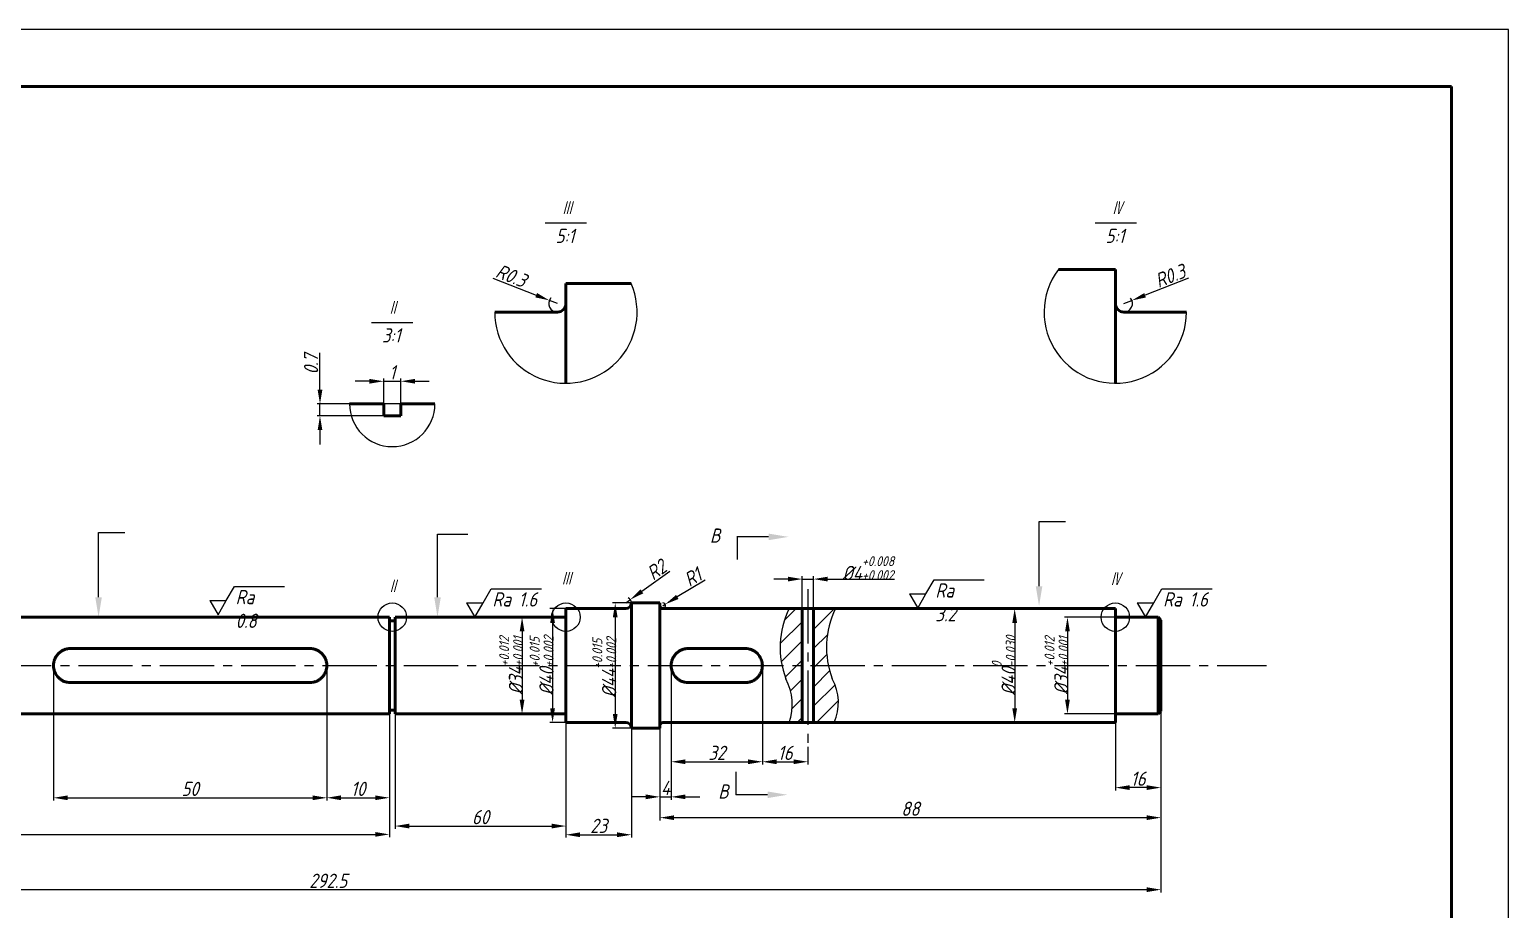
# Model space of a CAD drawing. Header units: millimetres. Extents: x -1183 to 2192, y -627 to 612.
# Drawn here: x 840 to 1359, y 303 to 612 of the extents above; entities that cross this region are included whole.
import ezdxf
from ezdxf import colors
from ezdxf.entities.mleader import LeaderData, LeaderLine
from ezdxf.math import Vec2, Vec3

# ---------------------------------------------------------------- set-up
doc = ezdxf.new("R2010")
doc.units = ezdxf.units.MM
doc.linetypes.add('CENTER2', pattern=[28.575, 19.05, -3.175, 3.175, -3.175])
for name, color, linetype, lineweight in [('标注', 7, 'Continuous', 25), ('点划线', 7, 'CENTER2', 25), ('粗实线', 7, 'Continuous', 50), ('细实线', 7, 'Continuous', 25)]:
    doc.layers.add(name, color=color, linetype=linetype, lineweight=lineweight)
doc.styles.add('标注字体', font='gbeitc.shx', dxfattribs={"height": 5, "bigfont": 'gbcbig.shx'})
doc.dimstyles.new('标注', dxfattribs={"dimtxt": 5, "dimasz": 5, "dimexe": 1, "dimexo": 0, "dimtad": 1, "dimdec": 1, "dimdsep": 46, "dimtxsty": '标注字体', "dimcen": -1, "dimadec": 0, "dimazin": 0, "dimtfac": 1, "dimtdec": 1, "dimtmove": 0, "dimatfit": 3, "dimfxl": 1, "dimarcsym": 0})
doc.dimstyles.new('轴径 标注', dxfattribs={"dimtxt": 5, "dimasz": 5, "dimexe": 1, "dimexo": 0, "dimtad": 1, "dimdec": 1, "dimdsep": 46, "dimtxsty": '标注字体', "dimcen": -1, "dimadec": 0, "dimazin": 0, "dimtfac": 1, "dimtdec": 1, "dimtmove": 0, "dimatfit": 3, "dimfxl": 1, "dimarcsym": 0})

# ---------------------------------------------------------------- blocks, each defined once
blk = doc.blocks.new('*D19')
at = {"layer": 'Defpoints', "color": 0, "transparency": 16777216}
for p in [(684.04, 371.43), (966.04, 371.43), (966.04, 329.13)]:
    blk.add_point(p, dxfattribs=at)
at = {"layer": '标注', "color": 0, "lineweight": -2, "transparency": 16777216}
for p, q in [((684.04, 371.43), (684.04, 328.13)), ((966.04, 371.43), (966.04, 328.13)), ((689.04, 329.13), (961.04, 329.13))]:
    blk.add_line(p, q, dxfattribs=at)
at = {"layer": '标注', "color": 0, "transparency": 16777216}
for points in [[(689.04, 329.96), (689.04, 328.3), (684.04, 329.13)], [(961.04, 329.96), (961.04, 328.3), (966.04, 329.13)]]:
    blk.add_solid(points, dxfattribs=at)
at = {"layer": '标注', "color": 0, "transparency": 16777216, "insert": (825.04, 332.25), "char_height": 5, "attachment_point": 5, "style": '标注字体'}
blk.add_mtext('282', dxfattribs=at)
blk = doc.blocks.new('*D20')
at = {"layer": 'Defpoints', "color": 0, "transparency": 16777216}
for p in [(1028.04, 405.73), (968.04, 371.43), (1028.04, 332.06)]:
    blk.add_point(p, dxfattribs=at)
at = {"layer": '标注', "color": 0, "lineweight": -2, "transparency": 16777216}
for p, q in [((1028.04, 405.73), (1028.04, 331.06)), ((968.04, 371.43), (968.04, 331.06)), ((973.04, 332.06), (1023.04, 332.06))]:
    blk.add_line(p, q, dxfattribs=at)
at = {"layer": '标注', "color": 0, "transparency": 16777216}
for points in [[(973.04, 332.9), (973.04, 331.23), (968.04, 332.06)], [(1023.04, 332.9), (1023.04, 331.23), (1028.04, 332.06)]]:
    blk.add_solid(points, dxfattribs=at)
at = {"layer": '标注', "color": 0, "transparency": 16777216, "insert": (998.04, 335.19), "char_height": 5, "attachment_point": 5, "style": '标注字体'}
blk.add_mtext('60', dxfattribs=at)
blk = doc.blocks.new('*D21')
at = {"layer": 'Defpoints', "color": 0, "transparency": 16777216}
for p in [(1028.04, 405.73), (1051.04, 366.43), (1051.04, 329.01)]:
    blk.add_point(p, dxfattribs=at)
at = {"layer": '标注', "color": 0, "lineweight": -2, "transparency": 16777216}
for p, q in [((1028.04, 405.73), (1028.04, 328.01)), ((1051.04, 366.43), (1051.04, 328.01)), ((1033.04, 329.01), (1046.04, 329.01))]:
    blk.add_line(p, q, dxfattribs=at)
at = {"layer": '标注', "color": 0, "transparency": 16777216}
for points in [[(1033.04, 329.84), (1033.04, 328.17), (1028.04, 329.01)], [(1046.04, 329.84), (1046.04, 328.17), (1051.04, 329.01)]]:
    blk.add_solid(points, dxfattribs=at)
at = {"layer": '标注', "color": 0, "transparency": 16777216, "insert": (1039.54, 332.13), "char_height": 5, "attachment_point": 5, "style": '标注字体'}
blk.add_mtext('23', dxfattribs=at)
blk = doc.blocks.new('*D22')
at = {"layer": 'Defpoints', "color": 0, "transparency": 16777216}
for p in [(1061.04, 409.43), (1237.04, 372.43), (1237.04, 335.01)]:
    blk.add_point(p, dxfattribs=at)
at = {"layer": '标注', "color": 0, "lineweight": -2, "transparency": 16777216}
for p, q in [((1061.04, 409.43), (1061.04, 334.01)), ((1237.04, 372.43), (1237.04, 334.01)), ((1066.04, 335.01), (1232.04, 335.01))]:
    blk.add_line(p, q, dxfattribs=at)
at = {"layer": '标注', "color": 0, "transparency": 16777216}
for points in [[(1066.04, 335.84), (1066.04, 334.17), (1061.04, 335.01)], [(1232.04, 335.84), (1232.04, 334.17), (1237.04, 335.01)]]:
    blk.add_solid(points, dxfattribs=at)
at = {"layer": '标注', "color": 0, "transparency": 16777216, "insert": (1149.04, 338.13), "char_height": 5, "width": 5.1042, "attachment_point": 5, "style": '标注字体'}
blk.add_mtext('88', dxfattribs=at)
blk = doc.blocks.new('*D23')
at = {"layer": 'Defpoints', "color": 0, "transparency": 16777216}
for p in [(1221.04, 405.73), (1237.04, 372.43), (1221.04, 345.57)]:
    blk.add_point(p, dxfattribs=at)
at = {"layer": '标注', "color": 0, "lineweight": -2, "transparency": 16777216}
for p, q in [((1221.04, 405.73), (1221.04, 344.57)), ((1237.04, 372.43), (1237.04, 344.57)), ((1232.04, 345.57), (1226.04, 345.57))]:
    blk.add_line(p, q, dxfattribs=at)
at = {"layer": '标注', "color": 0, "transparency": 16777216}
for points in [[(1226.04, 346.4), (1226.04, 344.73), (1221.04, 345.57)], [(1232.04, 346.4), (1232.04, 344.73), (1237.04, 345.57)]]:
    blk.add_solid(points, dxfattribs=at)
at = {"layer": '标注', "color": 0, "transparency": 16777216, "insert": (1229.04, 348.69), "char_height": 5, "attachment_point": 5, "style": '标注字体'}
blk.add_mtext('16', dxfattribs=at)
blk = doc.blocks.new('*D24')
at = {"layer": 'Defpoints', "color": 0, "transparency": 16777216}
for p in [(1061.04, 409.93), (1065.04, 388.43), (1065.04, 342.32)]:
    blk.add_point(p, dxfattribs=at)
at = {"layer": '标注', "color": 0, "lineweight": -2, "transparency": 16777216}
for p, q in [((1061.04, 409.93), (1061.04, 341.32)), ((1065.04, 388.43), (1065.04, 341.32)), ((1056.04, 342.32), (1051.04, 342.32)), ((1061.04, 342.32), (1065.04, 342.32)), ((1070.04, 342.32), (1075.04, 342.32))]:
    blk.add_line(p, q, dxfattribs=at)
at = {"layer": '标注', "color": 0, "transparency": 16777216}
for points in [[(1056.04, 343.16), (1056.04, 341.49), (1061.04, 342.32)], [(1070.04, 343.16), (1070.04, 341.49), (1065.04, 342.32)]]:
    blk.add_solid(points, dxfattribs=at)
at = {"layer": '标注', "color": 0, "transparency": 16777216, "insert": (1063.04, 345.45), "char_height": 5, "attachment_point": 5, "style": '标注字体'}
blk.add_mtext('4', dxfattribs=at)
blk = doc.blocks.new('*D25')
at = {"layer": 'Defpoints', "color": 0, "transparency": 16777216}
for p in [(1065.04, 388.43), (1097.04, 388.43), (1097.04, 354.65)]:
    blk.add_point(p, dxfattribs=at)
at = {"layer": '标注', "color": 0, "lineweight": -2, "transparency": 16777216}
for p, q in [((1065.04, 388.43), (1065.04, 353.65)), ((1097.04, 388.43), (1097.04, 353.65)), ((1070.04, 354.65), (1092.04, 354.65))]:
    blk.add_line(p, q, dxfattribs=at)
at = {"layer": '标注', "color": 0, "transparency": 16777216}
for points in [[(1070.04, 355.48), (1070.04, 353.81), (1065.04, 354.65)], [(1092.04, 355.48), (1092.04, 353.81), (1097.04, 354.65)]]:
    blk.add_solid(points, dxfattribs=at)
at = {"layer": '标注', "color": 0, "transparency": 16777216, "insert": (1081.04, 357.77), "char_height": 5, "attachment_point": 5, "rotation": 359.9998, "style": '标注字体'}
blk.add_mtext('32', dxfattribs=at)
blk = doc.blocks.new('*D27')
at = {"layer": 'Defpoints', "color": 0, "transparency": 16777216}
for p in [(944.04, 388.43), (966.04, 388.43), (966.04, 342)]:
    blk.add_point(p, dxfattribs=at)
at = {"layer": '标注', "color": 0, "lineweight": -2, "transparency": 16777216}
for p, q in [((944.04, 388.43), (944.04, 341)), ((966.04, 388.43), (966.04, 341)), ((949.04, 342), (961.04, 342))]:
    blk.add_line(p, q, dxfattribs=at)
at = {"layer": '标注', "color": 0, "transparency": 16777216}
for points in [[(949.04, 342.83), (949.04, 341.16), (944.04, 342)], [(961.04, 342.83), (961.04, 341.16), (966.04, 342)]]:
    blk.add_solid(points, dxfattribs=at)
at = {"layer": '标注', "color": 0, "transparency": 16777216, "insert": (955.04, 345.12), "char_height": 5, "attachment_point": 5, "style": '标注字体'}
blk.add_mtext('10', dxfattribs=at)
blk = doc.blocks.new('*D29')
at = {"layer": 'Defpoints', "color": 0, "transparency": 16777216}
for p in [(848.04, 388.43), (944.04, 388.43), (944.04, 341.99)]:
    blk.add_point(p, dxfattribs=at)
at = {"layer": '标注', "color": 0, "lineweight": -2, "transparency": 16777216}
for p, q in [((848.04, 388.43), (848.04, 340.99)), ((944.04, 388.43), (944.04, 340.99)), ((853.04, 341.99), (939.04, 341.99))]:
    blk.add_line(p, q, dxfattribs=at)
at = {"layer": '标注', "color": 0, "transparency": 16777216}
for points in [[(853.04, 342.82), (853.04, 341.15), (848.04, 341.99)], [(939.04, 342.82), (939.04, 341.15), (944.04, 341.99)]]:
    blk.add_solid(points, dxfattribs=at)
at = {"layer": '标注', "color": 0, "transparency": 16777216, "insert": (896.04, 345.11), "char_height": 5, "attachment_point": 5, "style": '标注字体'}
blk.add_mtext('50', dxfattribs=at)
blk = doc.blocks.new('*D30')
at = {"layer": 'Defpoints', "color": 0, "transparency": 16777216}
for p in [(652.04, 375.43), (1237.04, 372.43), (1237.04, 309.72)]:
    blk.add_point(p, dxfattribs=at)
at = {"layer": '标注', "color": 0, "lineweight": -2, "transparency": 16777216}
for p, q in [((652.04, 375.43), (652.04, 308.72)), ((1237.04, 372.43), (1237.04, 308.72)), ((657.04, 309.72), (1232.04, 309.72))]:
    blk.add_line(p, q, dxfattribs=at)
at = {"layer": '标注', "color": 0, "transparency": 16777216}
for points in [[(657.04, 310.55), (657.04, 308.88), (652.04, 309.72)], [(1232.04, 310.55), (1232.04, 308.88), (1237.04, 309.72)]]:
    blk.add_solid(points, dxfattribs=at)
at = {"layer": '标注', "color": 0, "transparency": 16777216, "insert": (944.54, 312.84), "char_height": 5, "attachment_point": 5, "style": '标注字体'}
blk.add_mtext('292.5', dxfattribs=at)
blk = doc.blocks.new('*D33')
at = {"layer": 'Defpoints', "color": 0, "transparency": 16777216}
for p in [(968.04, 405.43), (968.04, 371.43), (1012.64, 371.43)]:
    blk.add_point(p, dxfattribs=at)
at = {"layer": '标注', "color": 0, "lineweight": -2, "transparency": 16777216}
for p, q in [((968.04, 405.43), (1013.64, 405.43)), ((1012.64, 400.43), (1012.64, 376.43)), ((968.04, 371.43), (1013.64, 371.43))]:
    blk.add_line(p, q, dxfattribs=at)
at = {"layer": '标注', "color": 0, "transparency": 16777216}
for points in [[(1011.8, 400.43), (1013.47, 400.43), (1012.64, 405.43)], [(1011.8, 376.43), (1013.47, 376.43), (1012.64, 371.43)]]:
    blk.add_solid(points, dxfattribs=at)
at = {"layer": '标注', "color": 0, "transparency": 16777216, "insert": (1008.8, 388.43), "char_height": 5, "attachment_point": 5, "rotation": 90, "style": '标注字体'}
blk.add_mtext('%%C34{\\H0.7x;\\S+0.012^ +0.001;}', dxfattribs=at)
blk = doc.blocks.new('*D34')
at = {"layer": 'Defpoints', "color": 0, "transparency": 16777216}
for p in [(1028.04, 408.43), (1023.35, 368.43), (1028.04, 368.43)]:
    blk.add_point(p, dxfattribs=at)
at = {"layer": '标注', "color": 0, "lineweight": -2, "transparency": 16777216}
for p, q in [((1028.04, 408.43), (1022.35, 408.43)), ((1023.35, 403.43), (1023.35, 373.43)), ((1028.04, 368.43), (1022.35, 368.43))]:
    blk.add_line(p, q, dxfattribs=at)
at = {"layer": '标注', "color": 0, "transparency": 16777216}
for points in [[(1022.51, 403.43), (1024.18, 403.43), (1023.35, 408.43)], [(1022.51, 373.43), (1024.18, 373.43), (1023.35, 368.43)]]:
    blk.add_solid(points, dxfattribs=at)
at = {"layer": '标注', "color": 0, "transparency": 16777216, "insert": (1019.51, 388.43), "char_height": 5, "attachment_point": 5, "rotation": 90, "style": '标注字体'}
blk.add_mtext('%%C40{\\H0.7x;\\S+0.015^ +0.002;}', dxfattribs=at)
blk = doc.blocks.new('*D35')
at = {"layer": 'Defpoints', "color": 0, "transparency": 16777216}
for p in [(1056.04, 410.43), (1045.36, 366.43), (1056.04, 366.43)]:
    blk.add_point(p, dxfattribs=at)
at = {"layer": '标注', "color": 0, "lineweight": -2, "transparency": 16777216}
for p, q in [((1056.04, 410.43), (1044.36, 410.43)), ((1045.36, 405.43), (1045.36, 371.43)), ((1056.04, 366.43), (1044.36, 366.43))]:
    blk.add_line(p, q, dxfattribs=at)
at = {"layer": '标注', "color": 0, "transparency": 16777216}
for points in [[(1044.52, 405.43), (1046.19, 405.43), (1045.36, 410.43)], [(1044.52, 371.43), (1046.19, 371.43), (1045.36, 366.43)]]:
    blk.add_solid(points, dxfattribs=at)
at = {"layer": '标注', "color": 0, "transparency": 16777216, "insert": (1041.52, 387.73), "char_height": 5, "attachment_point": 5, "rotation": 90, "style": '标注字体'}
blk.add_mtext('%%C44{\\H0.7x;\\S+0.015^ +0.002;}', dxfattribs=at)
blk = doc.blocks.new('*D36')
at = {"layer": 'Defpoints', "color": 0, "transparency": 16777216}
for p in [(1221.04, 408.43), (1185.68, 368.43), (1221.04, 368.43)]:
    blk.add_point(p, dxfattribs=at)
at = {"layer": '标注', "color": 0, "lineweight": -2, "transparency": 16777216}
for p, q in [((1221.04, 408.43), (1184.68, 408.43)), ((1185.68, 403.43), (1185.68, 373.43)), ((1221.04, 368.43), (1184.68, 368.43))]:
    blk.add_line(p, q, dxfattribs=at)
at = {"layer": '标注', "color": 0, "transparency": 16777216}
for points in [[(1184.85, 403.43), (1186.52, 403.43), (1185.68, 408.43)], [(1184.85, 373.43), (1186.52, 373.43), (1185.68, 368.43)]]:
    blk.add_solid(points, dxfattribs=at)
at = {"layer": '标注', "color": 0, "transparency": 16777216, "insert": (1181.85, 388.43), "char_height": 5, "attachment_point": 5, "rotation": 90, "style": '标注字体'}
blk.add_mtext('%%C40{\\H0.7x;\\S0^ -0.030;}', dxfattribs=at)
blk = doc.blocks.new('*D37')
at = {"layer": 'Defpoints', "color": 0, "transparency": 16777216}
for p in [(1228.69, 405.43), (1204.22, 371.43), (1228.69, 371.43)]:
    blk.add_point(p, dxfattribs=at)
at = {"layer": '标注', "color": 0, "lineweight": -2, "transparency": 16777216}
for p, q in [((1228.69, 405.43), (1203.22, 405.43)), ((1204.22, 400.43), (1204.22, 376.43)), ((1228.69, 371.43), (1203.22, 371.43))]:
    blk.add_line(p, q, dxfattribs=at)
at = {"layer": '标注', "color": 0, "transparency": 16777216}
for points in [[(1203.38, 400.43), (1205.05, 400.43), (1204.22, 405.43)], [(1203.38, 376.43), (1205.05, 376.43), (1204.22, 371.43)]]:
    blk.add_solid(points, dxfattribs=at)
at = {"layer": '标注', "color": 0, "transparency": 16777216, "insert": (1200.38, 388.43), "char_height": 5, "attachment_point": 5, "rotation": 90, "style": '标注字体'}
blk.add_mtext('%%C34{\\H0.7x;\\S+0.012^ +0.001;}', dxfattribs=at)
blk = doc.blocks.new('*D38')
at = {"layer": 'Defpoints', "color": 0, "transparency": 16777216}
for p in [(1062.04, 409.43), (1062.89, 409.95)]:
    blk.add_point(p, dxfattribs=at)
at = {"layer": '标注', "color": 0, "lineweight": -2, "transparency": 16777216}
for p, q in [((1076.97, 418.48), (1067.17, 412.54)), ((1062.04, 409.43), (1062.89, 409.95))]:
    blk.add_line(p, q, dxfattribs=at)
blk.add_arc((1062.04, 409.43), 1, 270, 88.5258, dxfattribs=at)
at = {"layer": '标注', "color": 0, "transparency": 16777216}
blk.add_solid([(1066.74, 413.25), (1067.6, 411.83), (1062.89, 409.95)], dxfattribs=at)
at = {"layer": '标注', "color": 0, "transparency": 16777216, "insert": (1072.58, 419.48), "char_height": 5, "attachment_point": 5, "rotation": 31.2301, "style": '标注字体'}
blk.add_mtext('R1', dxfattribs=at)
blk = doc.blocks.new('*D39')
at = {"layer": 'Defpoints', "color": 0, "transparency": 16777216}
for p in [(1049.04, 410.43), (1050.67, 411.59)]:
    blk.add_point(p, dxfattribs=at)
at = {"layer": '标注', "color": 0, "lineweight": -2, "transparency": 16777216}
for p, q in [((1064.57, 421.52), (1054.73, 414.5)), ((1049.04, 410.43), (1050.67, 411.59))]:
    blk.add_line(p, q, dxfattribs=at)
blk.add_arc((1049.04, 410.43), 2, 360, 64.1757, dxfattribs=at)
at = {"layer": '标注', "color": 0, "transparency": 16777216}
blk.add_solid([(1054.25, 415.18), (1055.22, 413.82), (1050.67, 411.59)], dxfattribs=at)
at = {"layer": '标注', "color": 0, "transparency": 16777216, "insert": (1059.87, 422.01), "char_height": 5, "attachment_point": 5, "rotation": 35.5278, "style": '标注字体'}
blk.add_mtext('R2', dxfattribs=at)
blk = doc.blocks.new('*D45')
at = {"layer": 'Defpoints', "color": 0, "transparency": 16777216}
for p in [(1022.25, 516.7), (1025.04, 515.59)]:
    blk.add_point(p, dxfattribs=at)
at = {"layer": '标注', "color": 0, "lineweight": -2, "transparency": 16777216}
for p, q in [((1002.39, 524.55), (1017.6, 518.53)), ((1025.04, 515.59), (1022.25, 516.7))]:
    blk.add_line(p, q, dxfattribs=at)
blk.add_arc((1025.04, 515.59), 3, 139.3246, 270, dxfattribs=at)
at = {"layer": '标注', "color": 0, "transparency": 16777216}
blk.add_solid([(1017.9, 519.31), (1017.29, 517.76), (1022.25, 516.7)], dxfattribs=at)
at = {"layer": '标注', "color": 0, "transparency": 16777216, "insert": (1008.82, 525.37), "char_height": 5, "width": 9.2708, "attachment_point": 5, "rotation": 338.4232, "style": '标注字体'}
blk.add_mtext('R0.3', dxfattribs=at)
blk = doc.blocks.new('*D46')
at = {"layer": 'Defpoints', "color": 0, "transparency": 16777216}
for p in [(970.04, 488.3), (964.04, 480.33), (970.04, 480.33)]:
    blk.add_point(p, dxfattribs=at)
at = {"layer": '标注', "color": 0, "lineweight": -2, "transparency": 16777216}
for p, q in [((964.04, 480.33), (964.04, 489.3)), ((970.04, 480.33), (970.04, 489.3)), ((959.04, 488.3), (954.04, 488.3)), ((964.04, 488.3), (970.04, 488.3)), ((975.04, 488.3), (980.04, 488.3))]:
    blk.add_line(p, q, dxfattribs=at)
at = {"layer": '标注', "color": 0, "transparency": 16777216}
for points in [[(959.04, 489.13), (959.04, 487.47), (964.04, 488.3)], [(975.04, 489.13), (975.04, 487.47), (970.04, 488.3)]]:
    blk.add_solid(points, dxfattribs=at)
at = {"layer": '标注', "color": 0, "transparency": 16777216, "insert": (967.04, 491.43), "char_height": 5, "attachment_point": 5, "style": '标注字体'}
blk.add_mtext('1', dxfattribs=at)
blk = doc.blocks.new('*D47')
at = {"layer": 'Defpoints', "color": 0, "transparency": 16777216}
for p in [(941.65, 480.33), (970.04, 480.33), (964.04, 476.13)]:
    blk.add_point(p, dxfattribs=at)
at = {"layer": '标注', "color": 0, "lineweight": -2, "transparency": 16777216}
for p, q in [((941.65, 485.33), (941.65, 498.25)), ((970.04, 480.33), (940.65, 480.33)), ((941.65, 476.13), (941.65, 480.33)), ((964.04, 476.13), (940.65, 476.13)), ((941.65, 471.13), (941.65, 466.13))]:
    blk.add_line(p, q, dxfattribs=at)
at = {"layer": '标注', "color": 0, "transparency": 16777216}
for points in [[(940.82, 485.33), (942.49, 485.33), (941.65, 480.33)], [(940.82, 471.13), (942.49, 471.13), (941.65, 476.13)]]:
    blk.add_solid(points, dxfattribs=at)
at = {"layer": '标注', "color": 0, "transparency": 16777216, "insert": (938.53, 494.29), "char_height": 5, "attachment_point": 5, "rotation": 90, "style": '标注字体'}
blk.add_mtext('0.7', dxfattribs=at)
blk = doc.blocks.new('*D48')
at = {"layer": 'Defpoints', "color": 0, "transparency": 16777216}
for p in [(1224.04, 515.59), (1226.83, 516.69)]:
    blk.add_point(p, dxfattribs=at)
at = {"layer": '标注', "color": 0, "lineweight": -2, "transparency": 16777216}
for p, q in [((1246.72, 524.46), (1231.49, 518.51)), ((1224.04, 515.59), (1226.83, 516.69))]:
    blk.add_line(p, q, dxfattribs=at)
blk.add_arc((1224.04, 515.59), 3, 270, 40.4552, dxfattribs=at)
at = {"layer": '标注', "color": 0, "transparency": 16777216}
blk.add_solid([(1231.19, 519.28), (1231.79, 517.73), (1226.83, 516.69)], dxfattribs=at)
at = {"layer": '标注', "color": 0, "transparency": 16777216, "insert": (1240.29, 525.3), "char_height": 5, "attachment_point": 5, "rotation": 21.3566, "style": '标注字体'}
blk.add_mtext('R0.3', dxfattribs=at)
blk = doc.blocks.new('*D272')
at = {"layer": 'Defpoints', "color": 0, "transparency": 16777216}
for p in [(1097.04, 388.43), (1113.04, 359.9), (1113.04, 354.65)]:
    blk.add_point(p, dxfattribs=at)
at = {"layer": '标注', "color": 0, "lineweight": -2, "transparency": 16777216}
for p, q in [((1097.04, 388.43), (1097.04, 353.65)), ((1113.04, 359.9), (1113.04, 353.65)), ((1102.04, 354.65), (1108.04, 354.65))]:
    blk.add_line(p, q, dxfattribs=at)
at = {"layer": '标注', "color": 0, "transparency": 16777216}
for points in [[(1102.04, 355.48), (1102.04, 353.81), (1097.04, 354.65)], [(1108.04, 355.48), (1108.04, 353.81), (1113.04, 354.65)]]:
    blk.add_solid(points, dxfattribs=at)
at = {"layer": '标注', "color": 0, "transparency": 16777216, "insert": (1105.04, 357.77), "char_height": 5, "attachment_point": 5, "rotation": 359.9998, "style": '标注字体'}
blk.add_mtext('16', dxfattribs=at)
blk = doc.blocks.new('*D273')
at = {"layer": 'Defpoints', "color": 0, "transparency": 16777216}
for p in [(1115.04, 418.81), (1111.04, 408.43), (1115.04, 408.43)]:
    blk.add_point(p, dxfattribs=at)
at = {"layer": '标注', "color": 0, "lineweight": -2, "transparency": 16777216}
for p, q in [((1106.04, 418.81), (1101.04, 418.81)), ((1111.04, 408.43), (1111.04, 419.81)), ((1111.04, 418.81), (1115.04, 418.81)), ((1115.04, 408.43), (1115.04, 419.81)), ((1120.04, 418.81), (1143.47, 418.81))]:
    blk.add_line(p, q, dxfattribs=at)
at = {"layer": '标注', "color": 0, "transparency": 16777216}
for points in [[(1106.04, 419.65), (1106.04, 417.98), (1111.04, 418.81)], [(1120.04, 419.65), (1120.04, 417.98), (1115.04, 418.81)]]:
    blk.add_solid(points, dxfattribs=at)
at = {"layer": '标注', "color": 0, "transparency": 16777216, "insert": (1134.25, 422.65), "char_height": 5, "attachment_point": 5, "style": '标注字体'}
blk.add_mtext('%%C4{\\H0.7x;\\S+0.008^ +0.002;}', dxfattribs=at)

msp = doc.modelspace()

# ---------------------------------------------------------------- hatches: boundary and pattern name
at = {"layer": '细实线'}
h = msp.add_hatch(dxfattribs=at)
h.set_pattern_fill('ANSI31', color=256, scale=1.5)
h.paths.add_polyline_path([(1111.038, 408.431), (1106.438, 408.431, 0.1658369), (1103.947, 388.431), (1111.038, 388.431)])
h.paths.add_polyline_path([(1111.038, 388.431), (1103.947, 388.431, 0.039102), (1105.308, 383.75, -0.2095822), (1106.438, 368.431), (1111.038, 368.431)])
h.paths.add_polyline_path([(1122.724, 408.431), (1115.038, 408.431), (1115.038, 388.431), (1120.234, 388.431, -0.1658369)])
h = msp.add_hatch(dxfattribs=at)
h.set_pattern_fill('ANSI31', color=256, scale=1.5)
h.paths.add_polyline_path([(1121.595, 383.75, -0.039102), (1120.234, 388.431), (1115.038, 388.431), (1115.038, 368.431), (1122.234, 368.431, 0.2418405)])

# ---------------------------------------------------------------- linework, layer by layer
at = {"color": 7, "linetype": 'Continuous', "lineweight": 50}
for p, q in [((1061.038, 410.431), (1051.038, 410.431)), ((1061.038, 409.431), (1061.038, 410.431)), ((966.038, 405.431), (684.038, 405.431)), ((966.038, 371.431), (966.038, 405.431)), ((1027.738, 405.431), (968.038, 405.431)), ((968.038, 371.431), (968.038, 405.431)), ((1049.038, 408.431), (1028.038, 408.431)), ((1028.038, 405.731), (1028.038, 408.431)), ((1101.038, 408.431), (1062.038, 408.431)), ((1221.038, 408.431), (1103.038, 408.431)), ((1221.038, 405.731), (1221.038, 408.431)), ((1236.038, 405.431), (1221.338, 405.431)), ((1237.038, 404.431), (1236.038, 405.431)), ((1236.038, 371.431), (1236.038, 405.431)), ((968.038, 404.131), (966.038, 404.131)), ((1237.038, 404.431), (1237.038, 372.431)), ((854.038, 394.431), (938.038, 394.431)), ((1071.038, 394.431), (1091.038, 394.431)), ((938.038, 382.431), (854.038, 382.431)), ((1091.038, 382.431), (1071.038, 382.431)), ((684.038, 371.431), (966.038, 371.431)), ((966.038, 372.731), (968.038, 372.731)), ((968.038, 371.431), (1027.738, 371.431)), ((1221.338, 371.431), (1236.038, 371.431)), ((1236.038, 371.431), (1237.038, 372.431)), ((1028.038, 368.431), (1049.038, 368.431)), ((1051.038, 366.431), (1061.038, 366.431)), ((1062.038, 368.431), (1101.038, 368.431)), ((1103.038, 368.431), (1221.038, 368.431))]:
    msp.add_line(p, q, dxfattribs=at)
for centre, radius, start, end in [((1027.738, 405.731), 0.3, 270, 0), ((1062.038, 409.431), 1, 180, 270), ((1221.338, 405.731), 0.3, 180, 270)]:
    msp.add_arc(centre, radius, start, end, dxfattribs=at)
for points, knots in [([(854.038, 382.431), (853.638, 382.431), (853.245, 382.471), (852.474, 382.625), (852.092, 382.742), (851.367, 383.044), (851.023, 383.229), (850.374, 383.664), (850.069, 383.915), (849.246, 384.738), (848.8, 385.402), (848.349, 386.484), (848.232, 386.866), (848.077, 387.642), (848.038, 388.033), (848.038, 388.824), (848.078, 389.225), (848.232, 389.997), (848.347, 390.373), (848.652, 391.104), (848.838, 391.45), (849.271, 392.096), (849.523, 392.402), (850.074, 392.953), (850.374, 393.199), (851.022, 393.633), (851.373, 393.821), (852.094, 394.121), (852.469, 394.236), (853.247, 394.392), (853.644, 394.431), (854.038, 394.431)], [0, 0, 0, 0, 0.0625, 0.0625, 0.125, 0.125, 0.1875, 0.1875, 0.25, 0.25, 0.375, 0.375, 0.4375, 0.4375, 0.5, 0.5, 0.5625, 0.5625, 0.625, 0.625, 0.6875, 0.6875, 0.75, 0.75, 0.8125, 0.8125, 0.875, 0.875, 0.9375, 0.9375, 1, 1, 1, 1]), ([(938.038, 394.431), (938.432, 394.431), (938.829, 394.392), (939.607, 394.236), (939.982, 394.121), (940.706, 393.82), (941.057, 393.631), (941.703, 393.197), (942.004, 392.951), (942.558, 392.396), (942.806, 392.094), (943.239, 391.448), (943.426, 391.101), (943.729, 390.372), (943.843, 389.997), (943.998, 389.226), (944.038, 388.825), (944.038, 388.034), (943.999, 387.642), (943.843, 386.865), (943.727, 386.484), (943.425, 385.761), (943.238, 385.413), (942.801, 384.762), (942.554, 384.462), (942.004, 383.912), (941.698, 383.661), (941.051, 383.228), (940.708, 383.044), (939.982, 382.741), (939.6, 382.625), (938.83, 382.471), (938.438, 382.431), (938.038, 382.431)], [0, 0, 0, 0, 0.0625, 0.0625, 0.125, 0.125, 0.1875, 0.1875, 0.25, 0.25, 0.3125, 0.3125, 0.375, 0.375, 0.4375, 0.4375, 0.5, 0.5, 0.5625, 0.5625, 0.625, 0.625, 0.6875, 0.6875, 0.75, 0.75, 0.8125, 0.8125, 0.875, 0.875, 0.9375, 0.9375, 1, 1, 1, 1]), ([(1071.038, 382.431), (1070.639, 382.431), (1070.247, 382.471), (1069.478, 382.624), (1069.096, 382.741), (1068.37, 383.043), (1068.027, 383.227), (1067.376, 383.662), (1067.071, 383.914), (1066.246, 384.738), (1065.799, 385.404), (1065.349, 386.485), (1065.232, 386.865), (1065.077, 387.641), (1065.038, 388.032), (1065.038, 388.819), (1065.077, 389.219), (1065.231, 389.991), (1065.345, 390.366), (1065.647, 391.095), (1065.834, 391.443), (1066.267, 392.09), (1066.517, 392.396), (1067.071, 392.95), (1067.371, 393.196), (1068.019, 393.631), (1068.37, 393.82), (1069.092, 394.121), (1069.466, 394.235), (1070.24, 394.391), (1070.639, 394.431), (1071.038, 394.431)], [0, 0, 0, 0, 0.0625, 0.0625, 0.125, 0.125, 0.1875, 0.1875, 0.25, 0.25, 0.375, 0.375, 0.4375, 0.4375, 0.5, 0.5, 0.5625, 0.5625, 0.625, 0.625, 0.6875, 0.6875, 0.75, 0.75, 0.8125, 0.8125, 0.875, 0.875, 0.9375, 0.9375, 1, 1, 1, 1]), ([(1091.038, 394.431), (1091.437, 394.431), (1091.828, 394.392), (1092.598, 394.238), (1092.98, 394.122), (1093.705, 393.82), (1094.049, 393.636), (1094.699, 393.201), (1095.005, 392.949), (1095.83, 392.124), (1096.276, 391.459), (1096.727, 390.378), (1096.843, 389.997), (1096.999, 389.222), (1097.038, 388.831), (1097.038, 388.043), (1096.999, 387.643), (1096.845, 386.872), (1096.731, 386.497), (1096.429, 385.767), (1096.242, 385.42), (1095.809, 384.772), (1095.559, 384.467), (1095.005, 383.913), (1094.705, 383.666), (1094.057, 383.232), (1093.706, 383.043), (1092.984, 382.742), (1092.61, 382.627), (1091.836, 382.472), (1091.437, 382.431), (1091.038, 382.431)], [0, 0, 0, 0, 0.0625, 0.0625, 0.125, 0.125, 0.1875, 0.1875, 0.25, 0.25, 0.375, 0.375, 0.4375, 0.4375, 0.5, 0.5, 0.5625, 0.5625, 0.625, 0.625, 0.6875, 0.6875, 0.75, 0.75, 0.8125, 0.8125, 0.875, 0.875, 0.9375, 0.9375, 1, 1, 1, 1])]:
    msp.add_open_spline(points, degree=3, knots=knots, dxfattribs=at)
at = {"layer": '标注'}
for p, q in [((1020.756, 543.892), (1035.32, 543.892)), ((1213.943, 543.892), (1228.507, 543.892)), ((959.756, 508.962), (974.32, 508.962)), ((1194.601, 439.005), (1203.493, 439.005)), ((864.23, 435.13), (873.123, 435.13)), ((983.288, 434.637), (993.552, 434.637)), ((1088.211, 433.635), (1088.211, 425.635)), ((908.72, 411.253), (911.607, 416.253)), ((911.607, 416.253), (929.215, 416.253)), ((1154.52, 413.578), (1157.407, 418.578)), ((1157.407, 418.578), (1175.014, 418.578)), ((902.947, 411.253), (908.72, 411.253)), ((902.947, 411.253), (905.834, 406.253)), ((905.834, 406.253), (908.72, 411.253)), ((993.145, 410.431), (998.918, 410.431)), ((993.145, 410.431), (996.032, 405.431)), ((996.032, 405.431), (998.918, 410.431)), ((998.918, 410.431), (1001.805, 415.431)), ((1001.805, 415.431), (1019.413, 415.431)), ((1148.746, 413.578), (1154.52, 413.578)), ((1148.746, 413.578), (1151.633, 408.578)), ((1151.633, 408.578), (1154.52, 413.578)), ((1228.739, 410.431), (1234.512, 410.431)), ((1228.739, 410.431), (1231.625, 405.431)), ((1231.625, 405.431), (1234.512, 410.431)), ((1234.512, 410.431), (1237.399, 415.431)), ((1237.399, 415.431), (1255.006, 415.431)), ((1087.851, 343.05), (1087.851, 351.05))]:
    msp.add_line(p, q, dxfattribs=at)
for centre in [(967.038, 405.431), (1028.038, 405.431), (1221.038, 405.431)]:
    msp.add_circle(centre, 5, dxfattribs=at)
for centre, radius, start, end in [((1221.038, 512.592), 25, 143.1301, 0), ((1028.038, 512.592), 25, 180, 23.57818), ((967.038, 480.333), 15, 180, 0)]:
    msp.add_arc(centre, radius, start, end, dxfattribs=at)
at = {"layer": '点划线'}
for p, q in [((1113.038, 415.247), (1113.038, 359.904)), ((628.196, 388.431), (1274.098, 388.431))]:
    msp.add_line(p, q, dxfattribs=at)
at = {"layer": '粗实线'}
for p, q in [((1339.118, 591.83), (539.118, 591.83)), ((1339.118, 37.83), (1339.118, 591.83)), ((1221.038, 527.592), (1201.038, 527.592)), ((1221.038, 515.592), (1221.038, 527.592)), ((1028.038, 515.592), (1028.038, 522.592)), ((1028.038, 522.592), (1050.951, 522.592)), ((1028.038, 522.592), (1028.038, 487.592)), ((1221.038, 515.592), (1221.038, 487.592)), ((1003.038, 512.592), (1025.038, 512.592)), ((1224.038, 512.592), (1246.038, 512.592)), ((952.038, 480.333), (964.038, 480.333)), ((964.038, 480.333), (964.038, 476.133)), ((970.038, 476.133), (970.038, 480.333)), ((970.038, 480.333), (982.038, 480.333)), ((964.038, 476.133), (970.038, 476.133)), ((1051.038, 410.431), (1051.038, 410.431)), ((1051.038, 410.431), (1051.038, 366.431)), ((1028.038, 371.131), (1028.038, 405.731)), ((1061.038, 367.431), (1061.038, 409.431)), ((1101.038, 408.431), (1103.038, 408.431)), ((1111.038, 408.431), (1111.038, 368.431)), ((1115.038, 408.431), (1115.038, 368.431)), ((1221.038, 368.431), (1221.038, 408.431)), ((1028.038, 371.131), (1028.038, 368.431)), ((1221.038, 371.131), (1221.038, 368.431)), ((1051.038, 366.431), (1051.038, 366.431)), ((1061.038, 367.431), (1061.038, 366.431)), ((1101.038, 368.431), (1103.038, 368.431))]:
    msp.add_line(p, q, dxfattribs=at)
for centre, radius, start, end in [((1025.038, 515.592), 3, 270, 0), ((1224.038, 515.592), 3, 180, 270), ((1049.038, 410.431), 2, 270, 0), ((1027.738, 371.131), 0.3, 0, 90), ((1049.038, 366.431), 2, 0, 90)]:
    msp.add_arc(centre, radius, start, end, dxfattribs=at)
at = {"layer": '粗实线', "lineweight": 50}
for centre, radius in [((1221.338, 371.131), 0.3), ((1062.038, 367.431), 1)]:
    msp.add_arc(centre, radius, 90, 180, dxfattribs=at)
at = {"layer": '细实线'}
for p, q in [((1359.118, 611.83), (519.118, 611.83)), ((1359.118, 17.83), (1359.118, 611.83))]:
    msp.add_line(p, q, dxfattribs=at)
for centre, radius, start, end in [((1134.513, 394.78), 31.219, 154.06971, 200.6909), ((1150.8, 394.78), 31.219, 154.06971, 200.6909), ((1088.403, 374.803), 19.127, 340.54252, 27.88993), ((1107.005, 375.469), 16.776, 335.19661, 29.57821)]:
    msp.add_arc(centre, radius, start, end, dxfattribs=at)

# ---------------------------------------------------------------- texts
at = {"layer": '标注', "style": '标注字体'}
for s, p in [('Ⅲ', (1026.545, 546.601)), ('Ⅳ', (1219.733, 546.601)), ('5:1', (1024.418, 536.85)), ('5:1', (1217.605, 536.85)), ('Ⅱ', (965.303, 511.616)), ('3:1', (963.418, 501.921)), ('B', (1078.635, 431.583)), ('Ⅲ', (1026.303, 416.432)), ('Ⅳ', (1219.136, 416.3)), ('Ⅱ', (965.303, 413.751)), ('B', (1081.547, 341.701))]:
    msp.add_text(s, height=5, dxfattribs=at).set_placement(p)
at = {"layer": '标注', "char_height": 5, "attachment_point": 1, "style": '标注字体'}
for s, insert in [('Ra 3.2', (1157.814, 417.312)), ('Ra 0.8', (912.015, 414.987)), ('Ra 1.6', (1002.213, 414.165)), ('Ra 1.6', (1237.806, 414.165))]:
    msp.add_mtext_dynamic_manual_height_columns(s, width=14.83215, gutter_width=25, heights=[0], dxfattribs=dict(at, insert=insert))

# ---------------------------------------------------------------- dimensions: what is measured, and where the dimension line sits
at = {"layer": '标注'}
for center, mpoint, picture, middle in [((1025.038, 515.592), (1022.248, 516.696), '*D45', (1008.819, 525.367)), ((1224.038, 515.592), (1226.832, 516.685), '*D48', (1240.294, 525.305))]:
    dim = msp.add_radius_dim(center=center, mpoint=mpoint, text='R0.3', dimstyle='标注', dxfattribs=at)
    dim.commit()
    dim.dimension.update_dxf_attribs({"geometry": picture, "text_midpoint": middle})
for base, p1, p2, angle, text, picture, middle in [((941.652, 480.333), (964.038, 476.133), (970.038, 480.333), 90, '0.7', '*D47', (938.527, 494.292)), ((1237.038, 335.007), (1061.038, 409.431), (1237.038, 372.431), 180, '88', '*D22', (1149.038, 338.132)), ((1237.038, 309.718), (652.038, 375.431), (1237.038, 372.431), 180, '292.5', '*D30', (944.538, 312.843))]:
    dim = msp.add_linear_dim(base=base, p1=p1, p2=p2, angle=angle, text=text, dimstyle='标注', dxfattribs=at)
    dim.commit()
    dim.dimension.update_dxf_attribs({"geometry": picture, "text_midpoint": middle})
for base, p1, p2, text, picture, middle in [((970.038, 488.301), (964.038, 480.333), (970.038, 480.333), '1', '*D46', (967.038, 491.426)), ((944.038, 341.987), (848.038, 388.431), (944.038, 388.431), '50', '*D29', (896.038, 345.112))]:
    dim = msp.add_linear_dim(base=base, p1=p1, p2=p2, text=text, dimstyle='标注', dxfattribs=at)
    dim.commit()
    dim.dimension.update_dxf_attribs({"geometry": picture, "text_midpoint": middle})
for center, mpoint, picture, middle in [((1049.038, 410.431), (1050.666, 411.594), '*D39', (1059.87, 422.006)), ((1062.038, 409.431), (1062.893, 409.95), '*D38', (1072.585, 419.481))]:
    dim = msp.add_radius_dim(center=center, mpoint=mpoint, dimstyle='标注', dxfattribs=at)
    dim.commit()
    dim.dimension.update_dxf_attribs({"geometry": picture, "text_midpoint": middle})
dim = msp.add_linear_dim(base=(1115.038, 418.812), p1=(1111.038, 408.431), p2=(1115.038, 408.431), text='<>{\\H0.7x;\\S+0.008^ +0.002;}', dimstyle='轴径 标注', override={"dimpost": '%%C<>'}, dxfattribs=at)
dim.commit()
dim.dimension.update_dxf_attribs({"geometry": '*D273', "text_midpoint": (1134.251, 418.812), "dimtype": 160})
for base, p1, p2, angle, text, picture, middle in [((1012.637, 371.431), (968.038, 405.431), (968.038, 371.431), 270, '<>{\\H0.7x;\\S+0.012^ +0.001;}', '*D33', (1012.637, 388.431)), ((1023.345, 368.431), (1028.038, 408.431), (1028.038, 368.431), 270, '<>{\\H0.7x;\\S+0.015^ +0.002;}', '*D34', (1023.345, 388.431)), ((1045.358, 366.431), (1056.038, 410.431), (1056.038, 366.431), 90, '<>{\\H0.7x;\\S+0.015^ +0.002;}', '*D35', (1045.358, 387.732)), ((1204.216, 371.431), (1228.688, 405.431), (1228.688, 371.431), 90, '<>{\\H0.7x;\\S+0.012^ +0.001;}', '*D37', (1204.216, 388.431)), ((1185.683, 368.431), (1221.038, 408.431), (1221.038, 368.431), 270, '<>{\\H0.7x;\\S0^ -0.030;}', '*D36', (1185.683, 388.431))]:
    dim = msp.add_linear_dim(base=base, p1=p1, p2=p2, angle=angle, text=text, dimstyle='轴径 标注', override={"dimpost": '%%C<>'}, dxfattribs=at)
    dim.commit()
    dim.dimension.update_dxf_attribs({"geometry": picture, "text_midpoint": middle, "dimtype": 160})
for base, p1, p2, picture, middle in [((1028.038, 332.063), (968.038, 371.431), (1028.038, 405.731), '*D20', (998.038, 335.188)), ((1051.038, 329.007), (1028.038, 405.731), (1051.038, 366.431), '*D21', (1039.538, 332.132))]:
    dim = msp.add_linear_dim(base=base, p1=p1, p2=p2, angle=180, dimstyle='标注', dxfattribs=at)
    dim.commit()
    dim.dimension.update_dxf_attribs({"geometry": picture, "text_midpoint": middle})
for base, p1, p2, picture, middle in [((1065.038, 342.325), (1061.038, 409.931), (1065.038, 388.431), '*D24', (1063.038, 345.45)), ((1221.038, 345.567), (1237.038, 372.431), (1221.038, 405.731), '*D23', (1229.038, 348.692)), ((966.038, 329.129), (684.038, 371.431), (966.038, 371.431), '*D19', (825.038, 332.254))]:
    dim = msp.add_linear_dim(base=base, p1=p1, p2=p2, dimstyle='标注', dxfattribs=at)
    dim.commit()
    dim.dimension.update_dxf_attribs({"geometry": picture, "text_midpoint": middle})
dim = msp.add_aligned_dim(p1=(944.038, 388.431), p2=(966.038, 388.431), distance=-46.436, text='10', dimstyle='标注', dxfattribs=at)
dim.commit()
dim.dimension.update_dxf_attribs({"geometry": '*D27', "text_midpoint": (955.038, 345.121)})
dim = msp.add_aligned_dim(p1=(1065.038, 388.431), p2=(1097.038, 388.431), distance=-33.785, dimstyle='标注', dxfattribs=at)
dim.commit()
dim.dimension.update_dxf_attribs({"geometry": '*D25', "text_midpoint": (1081.038, 357.771)})
dim = msp.add_linear_dim(base=(1113.038, 354.646), p1=(1097.038, 388.431), p2=(1113.038, 359.904), angle=179.99977, dimstyle='标注', override={"dimtmove": 1}, dxfattribs=at)
dim.commit()
dim.dimension.update_dxf_attribs({"geometry": '*D272', "text_midpoint": (1105.038, 357.771)})

# ---------------------------------------------------------------- leaders
ml = msp.add_multileader_mtext('Standard', dxfattribs=at)
ml.set_content('', color=256)
ml.set_leader_properties()
ml.build(insert=Vec2(0, 0))
ml.multileader.update_dxf_attribs({"text_right_attachment_type": 6, "dogleg_length": 0.36, "arrow_head_size": 7})
ctx = ml.context
ctx.base_point, ctx.char_height, ctx.arrow_head_size, ctx.landing_gap_size, ctx.plane_origin = Vec3(1194.601, 439.005), 7, 7, 0.09, Vec3(1194.241, 409.307)
ctx.right_attachment = 6
notes = []
notes.append((ctx, [(0, (1, 1, 0), (1194.241, 439.005), (1, 0), 0.36, [(0, [(1194.241, 409.307)], 0, [])])]))
ctx.mtext.insert, ctx.mtext.flow_direction = Vec3(1194.691, 442.505), 5
ml = msp.add_multileader_mtext('Standard', dxfattribs=at)
ml.set_content('', color=256)
ml.set_leader_properties()
ml.build(insert=Vec2(0, 0))
ml.multileader.update_dxf_attribs({"text_right_attachment_type": 6, "dogleg_length": 0.36, "arrow_head_size": 7})
ctx = ml.context
ctx.base_point, ctx.char_height, ctx.arrow_head_size, ctx.landing_gap_size, ctx.plane_origin = Vec3(864.23, 435.13), 7, 7, 0.09, Vec3(863.87, 405.431)
ctx.right_attachment = 6
notes.append((ctx, [(0, (1, 1, 0), (863.87, 435.13), (1, 0), 0.36, [(0, [(863.87, 405.431)], 0, [])])]))
ctx.mtext.insert, ctx.mtext.flow_direction = Vec3(864.32, 438.63), 5
ml = msp.add_multileader_mtext('Standard', dxfattribs=at)
ml.set_content('', color=256)
ml.set_leader_properties()
ml.build(insert=Vec2(0, 0))
ml.multileader.update_dxf_attribs({"text_right_attachment_type": 6, "dogleg_length": 0.36, "arrow_head_size": 7})
ctx = ml.context
ctx.base_point, ctx.char_height, ctx.arrow_head_size, ctx.landing_gap_size, ctx.plane_origin = Vec3(983.288, 434.637), 7, 7, 0.09, Vec3(982.928, 405.431)
ctx.right_attachment = 6
notes.append((ctx, [(0, (1, 1, 0), (982.928, 434.637), (1, 0), 0.36, [(0, [(982.928, 405.431)], 0, [])])]))
ctx.mtext.insert, ctx.mtext.flow_direction = Vec3(983.378, 438.137), 5
ml = msp.add_multileader_mtext('Standard', dxfattribs=at)
ml.set_content('', color=256)
ml.set_leader_properties()
ml.build(insert=Vec2(0, 0))
ml.multileader.update_dxf_attribs({"text_right_attachment_type": 6, "dogleg_length": 0.36, "arrow_head_size": 7})
ctx = ml.context
ctx.base_point, ctx.char_height, ctx.arrow_head_size, ctx.landing_gap_size, ctx.plane_origin = Vec3(1088.031, 437.135), 7, 7, 0.09, Vec3(1106.236, 433.635)
ctx.right_attachment, ctx.text_align_type = 6, 2
notes.append((ctx, [(0, (1, 1, 0), (1088.571, 433.635), (-1, 0), 0.36, [(0, [(1106.236, 433.635)], 0, [])])]))
ctx.mtext.insert, ctx.mtext.alignment, ctx.mtext.flow_direction = Vec3(1088.121, 440.635), 3, 5
ml = msp.add_multileader_mtext('Standard', dxfattribs=at)
ml.set_content('', color=256)
ml.set_leader_properties()
ml.build(insert=Vec2(0, 0))
ml.multileader.update_dxf_attribs({"text_right_attachment_type": 6, "dogleg_length": 0.36, "arrow_head_size": 7})
ctx = ml.context
ctx.base_point, ctx.char_height, ctx.arrow_head_size, ctx.landing_gap_size, ctx.plane_origin = Vec3(1087.671, 346.55), 7, 7, 0.09, Vec3(1105.876, 343.05)
ctx.right_attachment, ctx.text_align_type = 6, 2
notes.append((ctx, [(0, (1, 1, 0), (1088.211, 343.05), (-1, 0), 0.36, [(0, [(1105.876, 343.05)], 0, [])])]))
ctx.mtext.insert, ctx.mtext.alignment, ctx.mtext.flow_direction = Vec3(1087.761, 350.05), 3, 5
for ctx, leaders in notes:
    for number, flags, end, landing, length, lines in leaders:
        leader = LeaderData()
        leader.index, (leader.has_last_leader_line, leader.has_dogleg_vector, leader.attachment_direction) = number, flags
        leader.last_leader_point, leader.dogleg_vector, leader.dogleg_length = Vec3(end), Vec3(landing), length
        for number, points, colour, breaks in lines:
            line = LeaderLine()
            line.index, line.vertices, line.color, line.breaks = number, Vec3.list(points), colors.encode_raw_color(colour), breaks
            leader.lines.append(line)
        ctx.leaders.append(leader)

doc.saveas('drawing.dxf')
